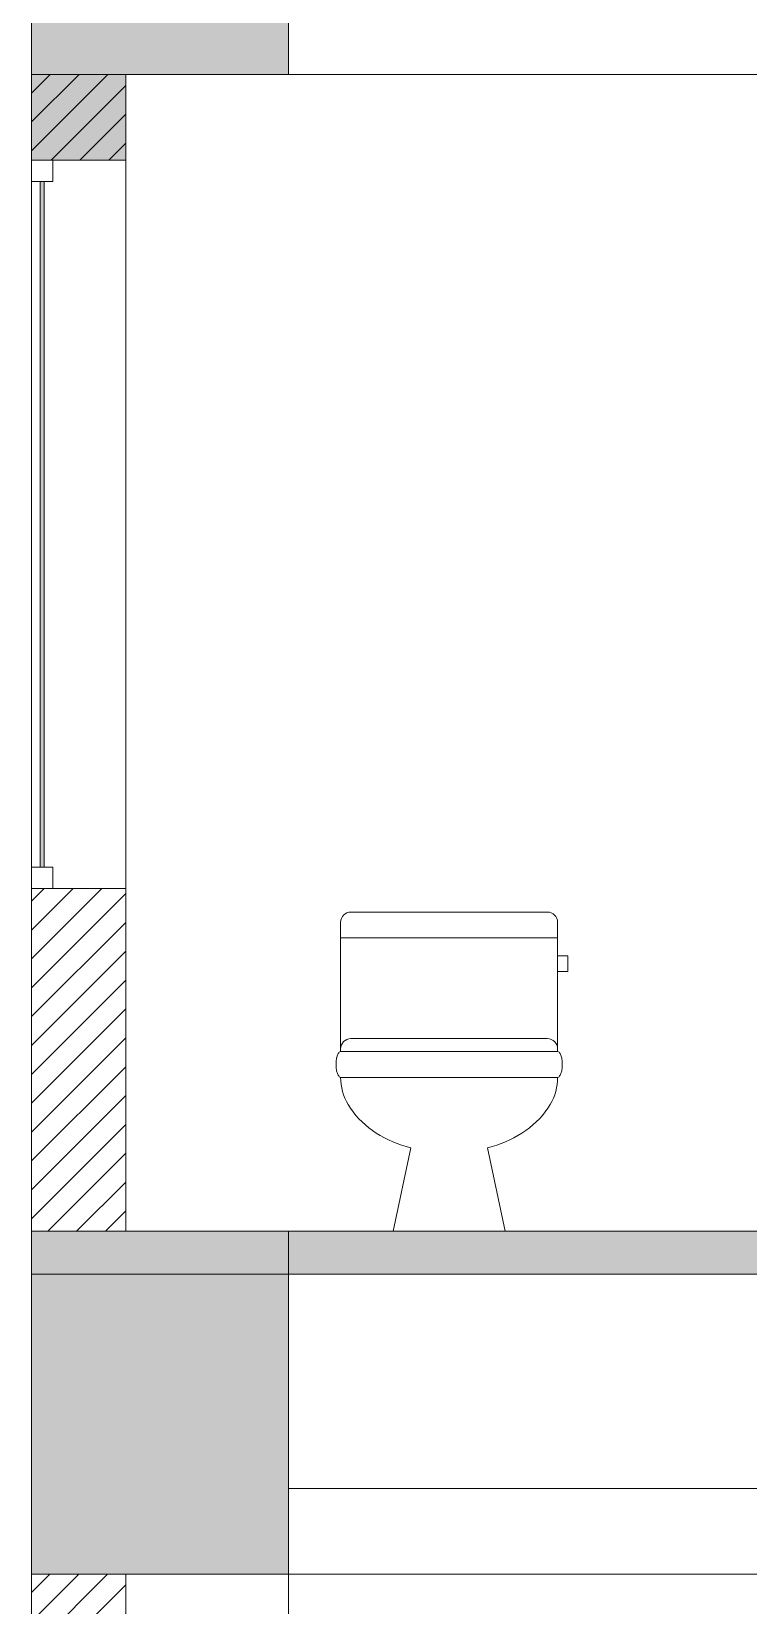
# Model space of a CAD drawing. Header units: millimetres. Extents: x -51 to 151, y -74 to 104.
# Drawn here: x 69.266 to 70.94, y -62.221 to -58.547 of the extents above; entities that cross this region are included whole.
import ezdxf

# ---------------------------------------------------------------- set-up
doc = ezdxf.new("R2010")
doc.units = ezdxf.units.MM
doc.header["$LTSCALE"] = 15
for name, color, linetype in [('Akira01', 7, 'Continuous'), ('Akira02', 8, 'Continuous'), ('G', 8, 'Continuous')]:
    doc.layers.add(name, color=color, linetype=linetype)

# ---------------------------------------------------------------- blocks, each defined once
blk = doc.blocks.new('qweqer')
at = {"layer": 'Akira01', "lineweight": 9}
for p, q in [((750184.4, 228418.5), (749804.4, 228418.5)), ((749784.4, 228148.5), (749784.4, 228398.5)), ((750204.4, 228148.5), (750204.4, 228398.5)), ((750184.4, 228173.5), (749804.4, 228173.5)), ((749784.4, 228148.5), (749784.4, 228153.5)), ((750204.4, 228148.5), (750204.4, 228153.5)), ((749920, 227962.4), (749886.1, 227800.5)), ((750068.9, 227962.4), (750102.8, 227800.5)), ((749886.1, 227800.5), (750102.8, 227800.5))]:
    blk.add_line(p, q, dxfattribs=at)
for points in [[(749784.4, 228148.5, 0.218761), (749781.7, 228147.2, 0.09219), (749778.2, 228141.2, 0.048885), (749776.3, 228133.7, 0.036571), (749775.6, 228123.5, 0.036571), (749776.3, 228113.3, 0.048885), (749778.2, 228105.8, 0.09219), (749781.7, 228099.8, 0.218761), (749784.4, 228098.5, 0.218761)], [(750204.4, 228148.5, -0.218761), (750207.2, 228147.2, -0.09219), (750210.7, 228141.2, -0.048885), (750212.6, 228133.7, -0.036571), (750213.3, 228123.5, -0.036571), (750212.6, 228113.3, -0.048885), (750210.7, 228105.8, -0.09219), (750207.2, 228099.8, -0.218761), (750204.4, 228098.5, -0.218761)], [(749784.4, 228098.5, 0.135602), (749799, 228045.9, 0.106923), (749845.9, 227995.7, 0.081757), (749911.1, 227964.8, 0.00758), (749920, 227962.4, 0.06994)], [(750068.9, 227962.4, 0.00758), (750077.8, 227964.8, 0.081757), (750142.9, 227995.7, 0.106923), (750189.9, 228045.9, 0.135602), (750204.4, 228098.5, 0.135602)]]:
    blk.add_lwpolyline(points, format="xyb", dxfattribs=at)
for centre, start, end in [((749804.4, 228398.5), 90, 180), ((750184.4, 228398.5), 0, 90), ((749804.4, 228153.5), 90, 180), ((750184.4, 228153.5), 0, 90)]:
    blk.add_arc(centre, 20, start, end, dxfattribs=at)
at = {"layer": 'Akira02', "lineweight": 9}
for p, q in [((750204.4, 228368.5), (749784.4, 228368.5)), ((750204.4, 228333.7), (750224.4, 228333.7)), ((750224.4, 228333.7), (750224.4, 228303.7)), ((750224.4, 228303.7), (750204.4, 228303.7)), ((750204.4, 228148.5), (749784.4, 228148.5)), ((750204.4, 228098.5), (749784.4, 228098.5))]:
    blk.add_line(p, q, dxfattribs=at)

msp = doc.modelspace()

# ---------------------------------------------------------------- hatches: boundary and pattern name
at = {"linetype": 'Continuous', "lineweight": 13}
h = msp.add_hatch(color=256, dxfattribs=at)
h.dxf.hatch_style = 1
h.paths.add_polyline_path([(69.2663, -58.6473), (69.8663, -58.6473), (69.8663, -57.8473), (69.2663, -57.8473)])
at = {"linetype": 'Continuous', "lineweight": 13, "true_color": 0xb64b2b}
h = msp.add_hatch(dxfattribs=at)
h.set_pattern_fill('ANSI31', color=15, scale=0.015)
h.set_pattern_definition([(45, (-640.055973, -59.80791), (-0.0336759605, 0.0336759605), [])])
h.paths.add_polyline_path([(69.4863, -60.5473), (69.2663, -60.5473), (69.2663, -61.3473), (69.4863, -61.3473)])
h.paths.add_polyline_path([(69.4863, -58.6473), (69.2663, -58.6473), (69.2663, -58.8473), (69.3163, -58.8473), (69.4863, -58.8473)])
h.paths.add_polyline_path([(73.0663, -58.6473), (72.9563, -58.6473), (72.9563, -61.3473), (73.0663, -61.3473)])
h.paths.add_polyline_path([(80.7363, -58.6473), (80.6263, -58.6473), (80.6263, -58.9473), (80.7363, -58.9473)])
h.paths.add_polyline_path([(89.5063, -58.6473), (89.3963, -58.6473), (89.3963, -58.9473), (89.5063, -58.9473)])
h.paths.add_polyline_path([(97.1763, -58.6473), (97.0663, -58.6473), (97.0663, -61.3473), (97.1763, -61.3473)])
h.paths.add_polyline_path([(100.8663, -60.5473), (100.8163, -60.5473), (100.6463, -60.5473), (100.6463, -61.3473), (100.8663, -61.3473)])
h.paths.add_polyline_path([(100.8663, -58.6473), (100.6463, -58.6473), (100.6463, -58.8473), (100.8663, -58.8473)])
at = {"linetype": 'Continuous', "lineweight": 13}
h = msp.add_hatch(color=256, dxfattribs=at)
h.dxf.hatch_style = 1
h.paths.add_polyline_path([(69.2663, -58.6473), (69.4863, -58.6473), (69.4863, -58.8473), (69.2663, -58.8473)])
h = msp.add_hatch(color=143, dxfattribs=at)
h.dxf.hatch_style = 1
h.paths.add_polyline_path([(69.2863, -60.4973), (69.2863, -58.8973), (69.2963, -58.8973), (69.2963, -60.4973)])
h = msp.add_hatch(color=256, dxfattribs=at)
h.dxf.hatch_style = 1
h.paths.add_polyline_path([(69.2663, -62.1473), (69.8663, -62.1473), (69.8663, -61.3473), (69.2663, -61.3473)])
h = msp.add_hatch(color=256, dxfattribs=at)
h.dxf.hatch_style = 1
h.paths.add_polyline_path([(69.2663, -62.1473), (69.8663, -62.1473), (69.8663, -61.3473), (69.2663, -61.3473)])
h = msp.add_hatch(color=256, dxfattribs=at)
h.dxf.hatch_style = 1
h.paths.add_polyline_path([(69.2663, -61.3473), (69.2663, -61.4473), (100.8663, -61.4473), (100.8663, -61.5473), (100.8663, -61.3473)])
at = {"linetype": 'Continuous', "lineweight": 13, "true_color": 0xb64b2b}
h = msp.add_hatch(dxfattribs=at)
h.set_pattern_fill('ANSI31', color=15, scale=0.015)
h.set_pattern_definition([(45, (-640.055973, -17.50791), (-0.0336759605, 0.0336759605), [])])
h.paths.add_polyline_path([(69.4863, -62.1473), (69.2663, -62.1473), (69.2663, -64.8473), (69.4863, -64.8473)])

# ---------------------------------------------------------------- linework, layer by layer
at = {"linetype": 'Continuous', "lineweight": 13}
for p, q in [((69.2663, -26.3473), (69.2663, -64.8473)), ((69.2663, -61.3473), (69.2663, -57.9473)), ((69.2663, -61.3473), (69.2663, -57.9473)), ((69.2663, -62.1473), (69.2663, -61.4473)), ((69.2663, -64.8473), (69.2663, -61.5275)), ((69.2663, -64.8473), (69.2663, -61.7881))]:
    msp.add_line(p, q, dxfattribs=at)
for points in [[(69.2663, -58.6473), (69.8663, -58.6473), (69.8663, -57.8473), (69.2663, -57.8473)], [(69.2663, -61.3473), (69.4863, -61.3473), (69.4863, -58.6473), (69.2663, -58.6473)], [(69.2663, -58.6473), (69.4863, -58.6473), (69.4863, -58.8473), (69.2663, -58.8473)], [(69.2663, -58.8473), (69.4863, -58.8473), (69.4863, -60.5473), (69.2663, -60.5473)], [(69.2663, -62.1473), (69.8663, -62.1473), (69.8663, -61.3473), (69.2663, -61.3473)], [(69.2663, -62.1473), (69.8663, -62.1473), (69.8663, -61.3473), (69.2663, -61.3473)], [(69.2663, -64.8473), (69.4863, -64.8473), (69.4863, -62.1473), (69.2663, -62.1473)]]:
    msp.add_lwpolyline(points, close=True, dxfattribs=at)
for points in [[(69.8663, -58.6473), (75.2663, -58.6473)], [(69.2663, -58.8473), (69.2663, -58.8973), (69.3163, -58.8973), (69.3163, -58.8473), (69.2663, -58.8473)], [(69.2663, -60.5473), (69.2663, -60.4973), (69.3163, -60.4973), (69.3163, -60.5473), (69.2663, -60.5473)], [(69.2663, -61.3473), (100.8663, -61.3473)], [(69.2663, -61.3473), (100.8663, -61.3473)], [(100.8663, -61.4473), (69.2663, -61.4473)], [(100.8663, -61.4473), (69.2663, -61.4473)], [(69.8663, -61.9473), (75.2663, -61.9473)], [(69.8663, -61.9473), (75.2663, -61.9473)], [(69.2663, -62.1473), (69.4863, -62.1473)], [(69.8663, -62.1473), (75.2663, -62.1473)], [(69.8663, -62.1473), (75.2663, -62.1473)]]:
    msp.add_lwpolyline(points, dxfattribs=at)
at = {"color": 143, "linetype": 'Continuous', "lineweight": 13}
msp.add_lwpolyline([(69.2863, -60.4973), (69.2863, -58.8973), (69.2963, -58.8973), (69.2963, -60.4973)], close=True, dxfattribs=at)
at = {"layer": 'G', "lineweight": 0}
msp.add_line((69.8663, -63.9112), (69.8663, -62.1473), dxfattribs=at)

# ---------------------------------------------------------------- block references
at = {"linetype": 'Continuous', "lineweight": 13, "xscale": 0.001205658123130256, "yscale": 0.001205658123130256, "zscale": 0.001205658123130256}
msp.add_blockref('qweqer', (-833.9959, -335.9968), dxfattribs=at)

doc.saveas('drawing.dxf')
